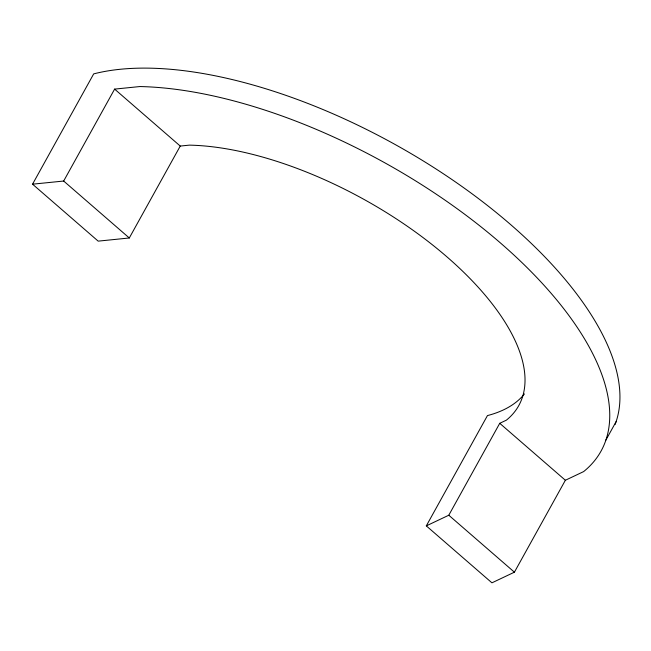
<?xml version="1.0" encoding="UTF-8"?>
<svg xmlns="http://www.w3.org/2000/svg" width="651" height="651" viewBox="0 0 651 651"><rect width="100%" height="100%" fill="white"/><g stroke="black" fill="none" stroke-linecap="round" stroke-linejoin="round"><path stroke-width="0.98" d="M32.55 184.184L63.668 181.035L114.617 89.114L139.875 86.55A329.097 147.354 29 0 1 500.79 243.262A329.097 147.354 29 0 1 583.613 471.609L565.369 480.259L514.412 572.18L491.936 582.832L426.307 525.878L448.791 515.226L499.74 423.313L506.348 420.18A235.068 105.25 29 0 0 447.188 257.072A235.068 105.25 29 0 0 189.4 145.132L180.246 146.06L129.297 237.981L98.179 241.139L32.55 184.184L93.687 73.888A329.097 147.354 29 0 1 447.896 176.787A329.097 147.354 29 0 1 615.065 424.525M426.307 525.878L487.453 415.582A235.068 105.25 29 0 0 524.437 393.92M605.91 440.043L616.098 421.661M114.617 89.114L180.246 146.06M499.74 423.313L565.369 480.259M63.668 181.035L129.297 237.981M448.791 515.226L514.412 572.18"/></g></svg>
